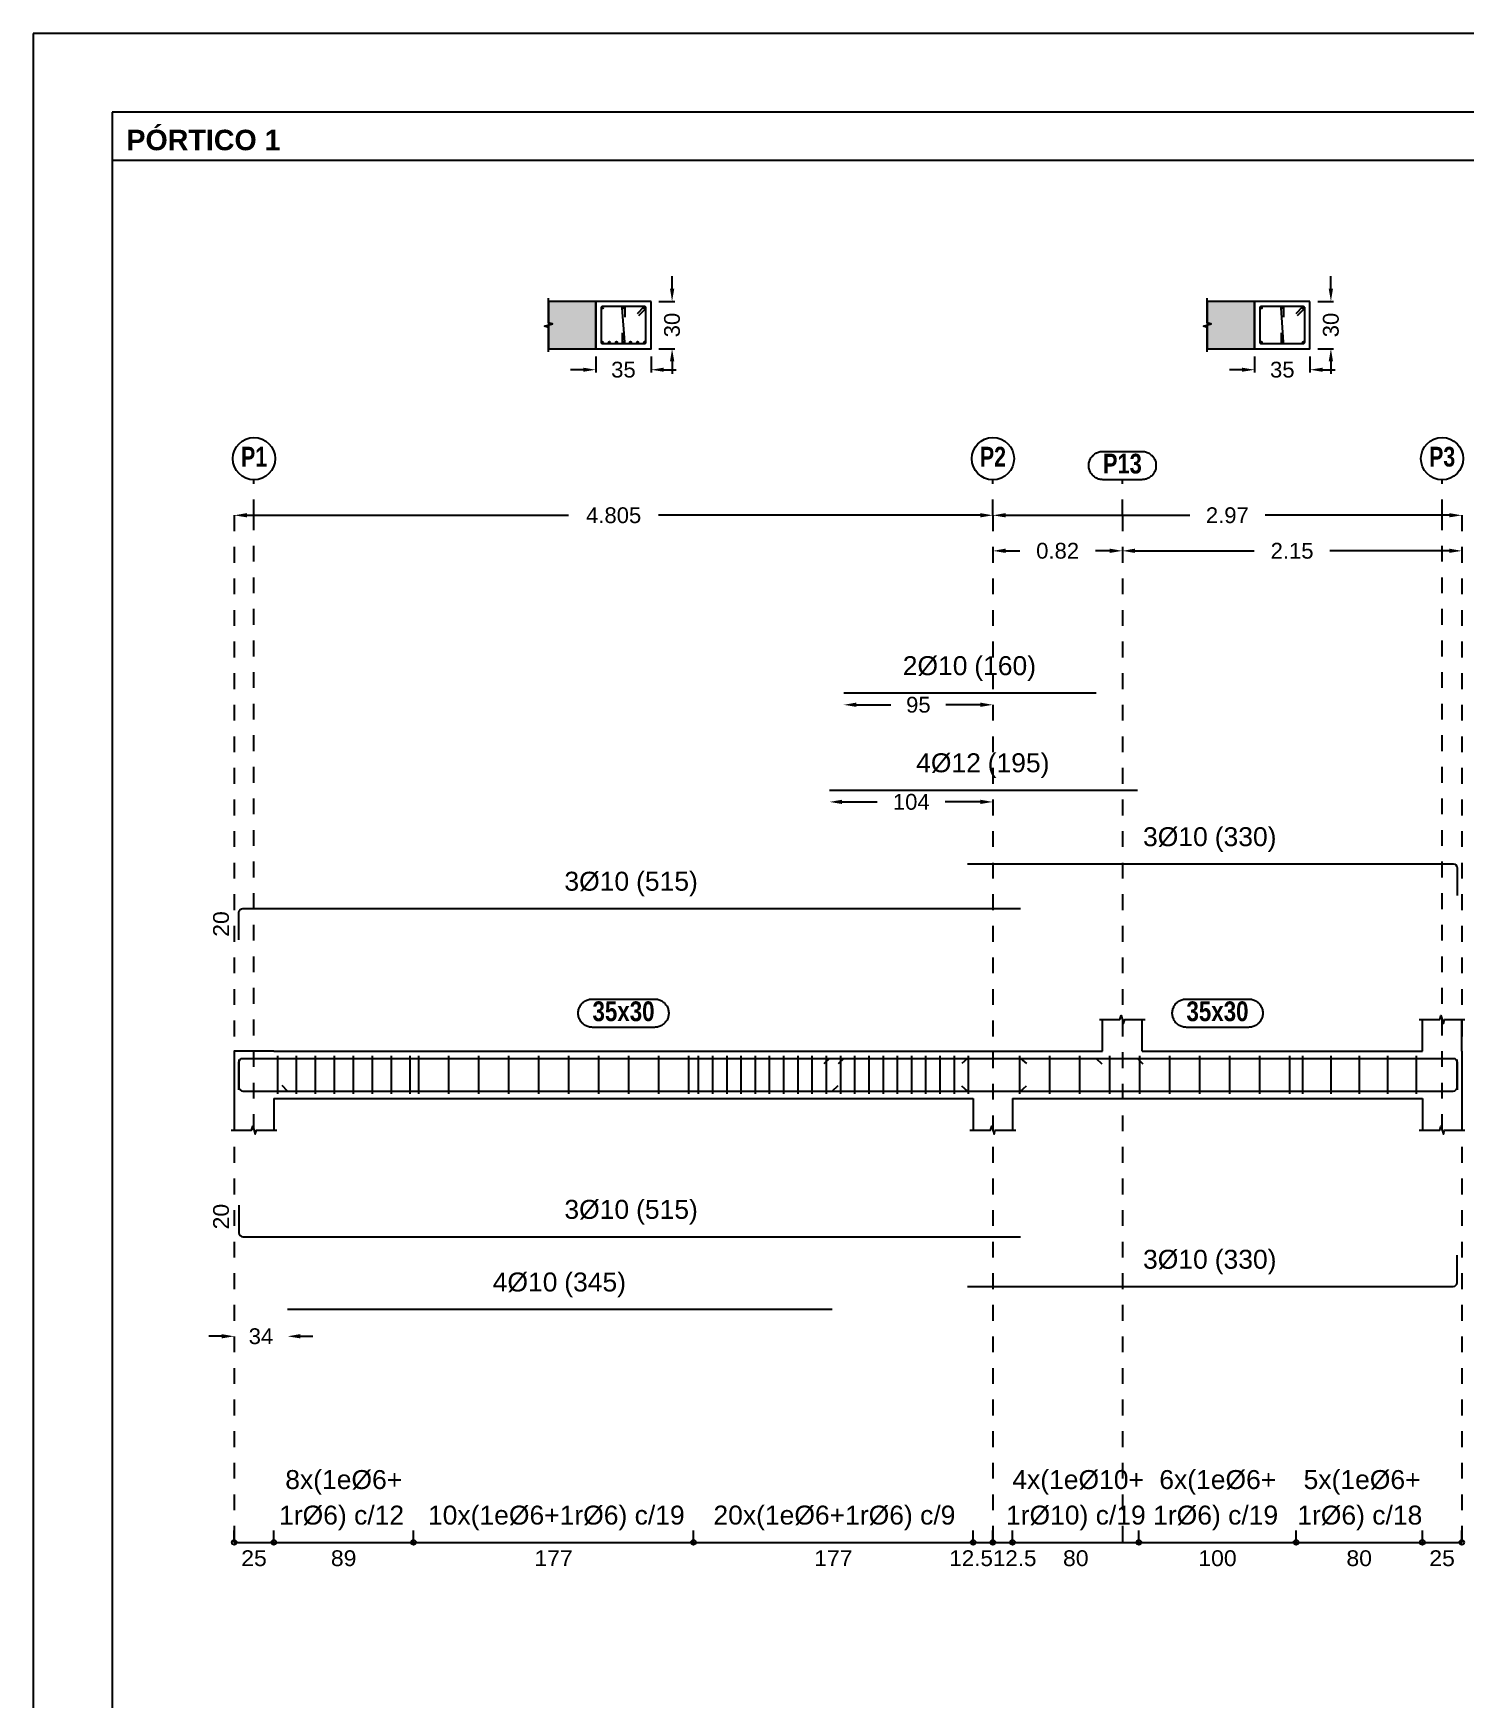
# Model space of a CAD drawing. Extents: x 2455 to 9764, y -806 to 181.
# Drawn here: x 4886.82 to 4895.89, y -489.16 to -478.61 of the extents above; entities that cross this region are included whole.
import ezdxf
from ezdxf.enums import TextEntityAlignment as Align

# ---------------------------------------------------------------- set-up
doc = ezdxf.new("R2010")
doc.units = 0
doc.header["$LTSCALE"] = 0.2
doc.header["$MEASUREMENT"] = 0
doc.linetypes.add('CYPE_RAYAPUNTO', pattern=[0.4125, 0.2025, -0.105, 0, -0.105])
doc.linetypes.add('PUNTOS2', pattern=[0.125, 0, -0.125])
doc.layers.add('01_cartela', color=6, linetype='CONTINUOUS', plot=False)
for name, color, linetype in [('01_cotas', 4, 'CONTINUOUS'), ('01_parcela', 7, 'CONTINUOUS'), ('01_primera', 5, 'CONTINUOUS'), ('01_texto cartela', 4, 'CONTINUOUS'), ('ALZ_CONT_NUDOS', 5, 'CONTINUOUS'), ('ALZ_CONT_VIG_HORMIGON', 5, 'CONTINUOUS'), ('ALZ_COT_COT_LIN_APOYOS', 120, 'CYPE_RAYAPUNTO'), ('ALZ_REF_REF_REFERENCIA', 3, 'CONTINUOUS'), ('ALZ_REF_TEXTO_REF_NOMBRE', 3, 'CONTINUOUS'), ('ARM_LONGITUDINAL_Ø10', 4, 'CONTINUOUS'), ('ARM_LONGITUDINAL_Ø12', 4, 'CONTINUOUS'), ('ARM_TRANSVERSAL_Ø10', 4, 'CONTINUOUS'), ('ARM_TRANSVERSAL_Ø6', 4, 'CONTINUOUS'), ('SEC_CONT_FORJADOS_SECCION', 8, 'CONTINUOUS'), ('SEC_CONT_VIG_HORMIGON_SECCION', 2, 'CONTINUOUS'), ('UNI_CORTANTES', 3, 'CONTINUOUS')]:
    doc.layers.add(name, color=color, linetype=linetype)
doc.layers.add('VIG_CARAS', color=5, linetype='CONTINUOUS', lineweight=9)
doc.styles.add('BERNARDO', font='GOTHICB.TTF')
doc.styles.add('CYPETXT_0.15', font='arial.ttf', dxfattribs={"height": 0.1})
doc.styles.add('Estilo1', font='swissel.ttf')
doc.styles.add('NIEVES2', font='sanss___.ttf')
doc.styles.add('NIEVES3', font='swisseb.ttf')
doc.styles.add('ROMANS', font='romans')
doc.dimstyles.new('DECIMAL-50', dxfattribs={"dimtxt": 0.08, "dimasz": 0.15, "dimexe": 0.05, "dimexo": 0.05, "dimgap": 0.09, "dimtad": 0, "dimzin": 0, "dimdsep": 46, "dimtxsty": 'ROMANS', "dimblk": 'DOTSMALL', "dimcen": 0.09, "dimclrt": 7, "dimadec": 0, "dimazin": 0, "dimtfac": 1.38, "dimtix": 1, "dimtofl": 0, "dimtmove": 2, "dimatfit": 3, "dimldrblk": 'OBLIQUE', "dimfxl": 1, "dimtolj": 1, "dimtzin": 0, "dimarcsym": 0})

# ---------------------------------------------------------------- blocks, each defined once
blk = doc.blocks.new('*D576')
at = {"layer": '01_cotas', "color": 0, "lineweight": -2, "transparency": 16777216}
for p, q in [((4890.302, -480.743), (4890.222, -480.743)), ((4890.812, -480.743), (4890.892, -480.743))]:
    blk.add_line(p, q, dxfattribs=at)
at = {"layer": '01_cotas', "color": 0, "linetype": 'PUNTOS2', "lineweight": -2, "transparency": 16777216}
for p, q in [((4890.382, -480.66), (4890.382, -480.793)), ((4890.732, -480.66), (4890.732, -480.793))]:
    blk.add_line(p, q, dxfattribs=at)
at = {"layer": '01_cotas', "color": 0, "transparency": 16777216}
for points in [[(4890.302, -480.73), (4890.302, -480.756), (4890.382, -480.743)], [(4890.812, -480.73), (4890.812, -480.756), (4890.732, -480.743)]]:
    blk.add_solid(points, dxfattribs=at)
at = {"layer": '01_cotas', "color": 5, "transparency": 16777216, "insert": (4890.557, -480.743), "char_height": 0.1, "attachment_point": 5, "style": 'Estilo1'}
blk.add_mtext('\\A1;35', dxfattribs=at)
blk = doc.blocks.new('*D577')
at = {"layer": '01_cotas', "color": 0, "lineweight": -2, "transparency": 16777216}
for p, q in [((4890.865, -480.23), (4890.865, -480.15)), ((4890.865, -480.69), (4890.865, -480.77))]:
    blk.add_line(p, q, dxfattribs=at)
at = {"layer": '01_cotas', "color": 0, "linetype": 'PUNTOS2', "lineweight": -2, "transparency": 16777216}
for p, q in [((4890.782, -480.31), (4890.915, -480.31)), ((4890.782, -480.61), (4890.915, -480.61))]:
    blk.add_line(p, q, dxfattribs=at)
at = {"layer": '01_cotas', "color": 0, "transparency": 16777216}
for points in [[(4890.852, -480.23), (4890.879, -480.23), (4890.865, -480.31)], [(4890.852, -480.69), (4890.879, -480.69), (4890.865, -480.61)]]:
    blk.add_solid(points, dxfattribs=at)
at = {"layer": '01_cotas', "color": 5, "transparency": 16777216, "insert": (4890.865, -480.46), "char_height": 0.1, "attachment_point": 5, "rotation": 90, "style": 'Estilo1'}
blk.add_mtext('\\A1;30', dxfattribs=at)
blk = doc.blocks.new('*D578')
at = {"layer": '01_cotas', "color": 0, "lineweight": -2, "transparency": 16777216}
for p, q in [((4894.475, -480.743), (4894.395, -480.743)), ((4894.985, -480.743), (4895.065, -480.743))]:
    blk.add_line(p, q, dxfattribs=at)
at = {"layer": '01_cotas', "color": 0, "linetype": 'PUNTOS2', "lineweight": -2, "transparency": 16777216}
for p, q in [((4894.555, -480.66), (4894.555, -480.793)), ((4894.905, -480.66), (4894.905, -480.793))]:
    blk.add_line(p, q, dxfattribs=at)
at = {"layer": '01_cotas', "color": 0, "transparency": 16777216}
for points in [[(4894.475, -480.73), (4894.475, -480.756), (4894.555, -480.743)], [(4894.985, -480.73), (4894.985, -480.756), (4894.905, -480.743)]]:
    blk.add_solid(points, dxfattribs=at)
at = {"layer": '01_cotas', "color": 5, "transparency": 16777216, "insert": (4894.73, -480.743), "char_height": 0.1, "attachment_point": 5, "style": 'Estilo1'}
blk.add_mtext('\\A1;35', dxfattribs=at)
blk = doc.blocks.new('*D579')
at = {"layer": '01_cotas', "color": 0, "lineweight": -2, "transparency": 16777216}
for p, q in [((4895.038, -480.23), (4895.038, -480.15)), ((4895.038, -480.69), (4895.038, -480.77))]:
    blk.add_line(p, q, dxfattribs=at)
at = {"layer": '01_cotas', "color": 0, "linetype": 'PUNTOS2', "lineweight": -2, "transparency": 16777216}
for p, q in [((4894.955, -480.31), (4895.088, -480.31)), ((4894.955, -480.61), (4895.088, -480.61))]:
    blk.add_line(p, q, dxfattribs=at)
at = {"layer": '01_cotas', "color": 0, "transparency": 16777216}
for points in [[(4895.024, -480.23), (4895.051, -480.23), (4895.038, -480.31)], [(4895.024, -480.69), (4895.051, -480.69), (4895.038, -480.61)]]:
    blk.add_solid(points, dxfattribs=at)
at = {"layer": '01_cotas', "color": 5, "transparency": 16777216, "insert": (4895.038, -480.46), "char_height": 0.1, "attachment_point": 5, "rotation": 90, "style": 'Estilo1'}
blk.add_mtext('\\A1;30', dxfattribs=at)
blk = doc.blocks.new('*D580')
at = {"layer": '01_cotas', "color": 0, "lineweight": -2, "transparency": 16777216}
for p, q in [((4892.977, -481.89), (4893.068, -481.89)), ((4893.637, -481.89), (4893.546, -481.89))]:
    blk.add_line(p, q, dxfattribs=at)
at = {"layer": '01_cotas', "color": 0, "transparency": 16777216}
for points in [[(4892.977, -481.876), (4892.977, -481.903), (4892.897, -481.89)], [(4893.637, -481.876), (4893.637, -481.903), (4893.717, -481.89)]]:
    blk.add_solid(points, dxfattribs=at)
at = {"layer": '01_cotas', "color": 5, "transparency": 16777216, "insert": (4893.307, -481.89), "char_height": 0.1, "attachment_point": 5, "style": 'Estilo1'}
blk.add_mtext('\\A1;0.82', dxfattribs=at)
blk = doc.blocks.new('*D581')
at = {"layer": '01_cotas', "color": 0, "lineweight": -2, "transparency": 16777216}
for p, q in [((4893.797, -481.89), (4894.552, -481.89)), ((4895.787, -481.89), (4895.032, -481.89))]:
    blk.add_line(p, q, dxfattribs=at)
at = {"layer": '01_cotas', "color": 0, "transparency": 16777216}
for points in [[(4893.797, -481.876), (4893.797, -481.903), (4893.717, -481.89)], [(4895.787, -481.876), (4895.787, -481.903), (4895.867, -481.89)]]:
    blk.add_solid(points, dxfattribs=at)
at = {"layer": '01_cotas', "color": 5, "transparency": 16777216, "insert": (4894.792, -481.89), "char_height": 0.1, "attachment_point": 5, "style": 'Estilo1'}
blk.add_mtext('\\A1;2.15', dxfattribs=at)
blk = doc.blocks.new('*D582')
at = {"layer": '01_cotas', "color": 0, "lineweight": -2, "transparency": 16777216}
for p, q in [((4888.172, -481.665), (4890.209, -481.665)), ((4892.817, -481.665), (4890.78, -481.665))]:
    blk.add_line(p, q, dxfattribs=at)
at = {"layer": '01_cotas', "color": 0, "transparency": 16777216}
for points in [[(4888.172, -481.651), (4888.172, -481.678), (4888.092, -481.665)], [(4892.817, -481.651), (4892.817, -481.678), (4892.897, -481.665)]]:
    blk.add_solid(points, dxfattribs=at)
at = {"layer": '01_cotas', "color": 5, "transparency": 16777216, "insert": (4890.495, -481.665), "char_height": 0.1, "attachment_point": 5, "style": 'Estilo1'}
blk.add_mtext('\\A1;4.805', dxfattribs=at)
blk = doc.blocks.new('*D583')
at = {"layer": '01_cotas', "color": 0, "lineweight": -2, "transparency": 16777216}
for p, q in [((4892.977, -481.665), (4894.144, -481.665)), ((4895.787, -481.665), (4894.621, -481.665))]:
    blk.add_line(p, q, dxfattribs=at)
at = {"layer": '01_cotas', "color": 0, "transparency": 16777216}
for points in [[(4892.977, -481.651), (4892.977, -481.678), (4892.897, -481.665)], [(4895.787, -481.651), (4895.787, -481.678), (4895.867, -481.665)]]:
    blk.add_solid(points, dxfattribs=at)
at = {"layer": '01_cotas', "color": 5, "transparency": 16777216, "insert": (4894.382, -481.665), "char_height": 0.1, "attachment_point": 5, "style": 'Estilo1'}
blk.add_mtext('\\A1;2.97', dxfattribs=at)
blk = doc.blocks.new('*D584')
at = {"layer": '01_cotas', "color": 0, "lineweight": -2, "transparency": 16777216}
for p, q in [((4891.942, -483.48), (4892.165, -483.48)), ((4892.817, -483.48), (4892.594, -483.48))]:
    blk.add_line(p, q, dxfattribs=at)
at = {"layer": '01_cotas', "color": 0, "transparency": 16777216}
for points in [[(4891.942, -483.466), (4891.942, -483.493), (4891.862, -483.48)], [(4892.817, -483.466), (4892.817, -483.493), (4892.897, -483.48)]]:
    blk.add_solid(points, dxfattribs=at)
at = {"layer": '01_cotas', "color": 5, "transparency": 16777216, "insert": (4892.38, -483.48), "char_height": 0.1, "attachment_point": 5, "style": 'Estilo1'}
blk.add_mtext('\\A1;104', dxfattribs=at)
blk = doc.blocks.new('*D585')
at = {"layer": '01_cotas', "color": 0, "lineweight": -2, "transparency": 16777216}
for p, q in [((4892.032, -482.865), (4892.251, -482.865)), ((4892.817, -482.865), (4892.598, -482.865))]:
    blk.add_line(p, q, dxfattribs=at)
at = {"layer": '01_cotas', "color": 0, "transparency": 16777216}
for points in [[(4892.032, -482.851), (4892.032, -482.878), (4891.952, -482.865)], [(4892.817, -482.851), (4892.817, -482.878), (4892.897, -482.865)]]:
    blk.add_solid(points, dxfattribs=at)
at = {"layer": '01_cotas', "color": 5, "transparency": 16777216, "insert": (4892.425, -482.865), "char_height": 0.1, "attachment_point": 5, "style": 'Estilo1'}
blk.add_mtext('\\A1;95', dxfattribs=at)
blk = doc.blocks.new('*D586')
at = {"layer": '01_cotas', "color": 0, "lineweight": -2, "transparency": 16777216}
for p, q in [((4888.012, -486.864), (4887.932, -486.864)), ((4888.51, -486.864), (4888.59, -486.864))]:
    blk.add_line(p, q, dxfattribs=at)
at = {"layer": '01_cotas', "color": 0, "transparency": 16777216}
for points in [[(4888.012, -486.85), (4888.012, -486.877), (4888.092, -486.864)], [(4888.51, -486.85), (4888.51, -486.877), (4888.43, -486.864)]]:
    blk.add_solid(points, dxfattribs=at)
at = {"layer": '01_cotas', "color": 5, "transparency": 16777216, "insert": (4888.261, -486.864), "char_height": 0.1, "attachment_point": 5, "style": 'Estilo1'}
blk.add_mtext('\\A1;34', dxfattribs=at)

msp = doc.modelspace()

# ---------------------------------------------------------------- hatches: boundary and pattern name
at = {"layer": 'SEC_CONT_FORJADOS_SECCION', "true_color": 0xdad7d3}
for points in [[(4890.082, -480.61), (4890.382, -480.61), (4890.382, -480.31), (4890.082, -480.31)], [(4894.255, -480.61), (4894.555, -480.61), (4894.555, -480.31), (4894.255, -480.31)]]:
    msp.add_hatch(color=254, dxfattribs=at).paths.add_polyline_path(points)

# ---------------------------------------------------------------- linework, layer by layer
at = {"layer": '01_cartela', "color": 3}
msp.add_lwpolyline([(4886.819, -478.613), (4886.819, -500.148), (4917.457, -500.148), (4917.457, -478.613)], close=True, dxfattribs=at)
at = {"layer": '01_parcela', "color": 7, "ltscale": 2.5}
for p, q in [((4887.319, -479.113), (4887.318, -489.38)), ((4910.183, -479.113), (4887.319, -479.113))]:
    msp.add_line(p, q, dxfattribs=at)
at = {"layer": '01_primera', "ltscale": 2.5}
msp.add_line((4887.319, -479.415), (4910.183, -479.415), dxfattribs=at)
at = {"layer": 'ALZ_CONT_NUDOS'}
for p, q in [((4893.592, -485.058), (4893.592, -484.858)), ((4893.842, -485.058), (4893.842, -484.858)), ((4895.617, -485.058), (4895.617, -484.858)), ((4895.867, -485.058), (4895.867, -484.858)), ((4888.092, -485.358), (4888.092, -485.558)), ((4888.342, -485.358), (4888.342, -485.558)), ((4892.772, -485.358), (4892.772, -485.558)), ((4893.022, -485.358), (4893.022, -485.558)), ((4895.617, -485.358), (4895.617, -485.558)), ((4895.867, -485.358), (4895.867, -485.558))]:
    msp.add_line(p, q, dxfattribs=at)
for points in [[(4893.572, -484.858), (4893.702, -484.858), (4893.71, -484.833), (4893.725, -484.883), (4893.732, -484.858), (4893.862, -484.858)], [(4895.597, -484.858), (4895.727, -484.858), (4895.735, -484.833), (4895.75, -484.883), (4895.757, -484.858), (4895.887, -484.858)], [(4888.342, -485.058), (4888.092, -485.058), (4888.092, -485.358)], [(4892.772, -485.058), (4893.022, -485.058)], [(4895.867, -485.058), (4895.867, -485.358)], [(4893.592, -485.358), (4893.842, -485.358)], [(4888.072, -485.558), (4888.202, -485.558), (4888.21, -485.533), (4888.225, -485.583), (4888.232, -485.558), (4888.362, -485.558)], [(4892.752, -485.558), (4892.882, -485.558), (4892.89, -485.533), (4892.905, -485.583), (4892.912, -485.558), (4893.042, -485.558)], [(4895.597, -485.558), (4895.727, -485.558), (4895.735, -485.533), (4895.75, -485.583), (4895.757, -485.558), (4895.887, -485.558)]]:
    msp.add_lwpolyline(points, dxfattribs=at)
at = {"layer": 'ALZ_CONT_VIG_HORMIGON'}
for p, q in [((4888.342, -485.058), (4892.772, -485.058)), ((4893.022, -485.058), (4893.592, -485.058)), ((4893.842, -485.058), (4895.617, -485.058)), ((4888.342, -485.358), (4892.772, -485.358)), ((4893.022, -485.358), (4893.592, -485.358)), ((4893.842, -485.358), (4895.617, -485.358))]:
    msp.add_line(p, q, dxfattribs=at)
at = {"layer": 'ALZ_COT_COT_LIN_APOYOS'}
for p, q in [((4888.217, -481.665), (4888.217, -481.44)), ((4892.897, -481.665), (4892.897, -481.44)), ((4893.717, -481.665), (4893.717, -481.44)), ((4895.742, -481.665), (4895.742, -481.44)), ((4888.092, -481.665), (4888.092, -488.169)), ((4888.217, -485.558), (4888.217, -481.665)), ((4892.897, -481.665), (4892.897, -488.169)), ((4892.897, -481.665), (4892.897, -488.169)), ((4893.717, -481.665), (4893.717, -488.169)), ((4895.742, -485.558), (4895.742, -481.665)), ((4895.867, -481.665), (4895.867, -488.169)), ((4895.867, -481.665), (4895.867, -488.169))]:
    msp.add_line(p, q, dxfattribs=at)
at = {"layer": 'ALZ_REF_REF_REFERENCIA'}
msp.add_lwpolyline([(4893.84, -481.26), (4893.846, -481.26), (4893.852, -481.26), (4893.858, -481.261), (4893.864, -481.263), (4893.87, -481.265), (4893.875, -481.267), (4893.881, -481.269), (4893.886, -481.272), (4893.891, -481.275), (4893.896, -481.279), (4893.9, -481.283), (4893.905, -481.287), (4893.909, -481.292), (4893.913, -481.296), (4893.916, -481.301), (4893.919, -481.306), (4893.922, -481.312), (4893.924, -481.317), (4893.926, -481.323), (4893.928, -481.329), (4893.929, -481.335), (4893.93, -481.341), (4893.93, -481.347), (4893.93, -481.353), (4893.93, -481.359), (4893.929, -481.365), (4893.928, -481.371), (4893.926, -481.376), (4893.924, -481.382), (4893.922, -481.388), (4893.919, -481.393), (4893.916, -481.398), (4893.913, -481.403), (4893.909, -481.408), (4893.905, -481.412), (4893.9, -481.416), (4893.896, -481.42), (4893.891, -481.424), (4893.886, -481.427), (4893.881, -481.43), (4893.875, -481.432), (4893.87, -481.435), (4893.864, -481.436), (4893.858, -481.438), (4893.852, -481.439), (4893.846, -481.439), (4893.84, -481.44), (4893.594, -481.44), (4893.588, -481.439), (4893.582, -481.439), (4893.576, -481.438), (4893.57, -481.436), (4893.565, -481.435), (4893.559, -481.432), (4893.554, -481.43), (4893.548, -481.427), (4893.543, -481.424), (4893.538, -481.42), (4893.534, -481.416), (4893.529, -481.412), (4893.525, -481.408), (4893.522, -481.403), (4893.518, -481.398), (4893.515, -481.393), (4893.512, -481.388), (4893.51, -481.382), (4893.508, -481.376), (4893.507, -481.371), (4893.505, -481.365), (4893.505, -481.359), (4893.504, -481.353), (4893.504, -481.347), (4893.505, -481.341), (4893.505, -481.335), (4893.507, -481.329), (4893.508, -481.323), (4893.51, -481.317), (4893.512, -481.312), (4893.515, -481.306), (4893.518, -481.301), (4893.522, -481.296), (4893.525, -481.292), (4893.529, -481.287), (4893.534, -481.283), (4893.538, -481.279), (4893.543, -481.275), (4893.548, -481.272), (4893.554, -481.269), (4893.559, -481.267), (4893.565, -481.265), (4893.57, -481.263), (4893.576, -481.261), (4893.582, -481.26), (4893.588, -481.26), (4893.594, -481.26), (4893.84, -481.26)], close=True, dxfattribs=at)
for centre in [(4888.217, -481.306), (4892.897, -481.306), (4895.742, -481.306)]:
    msp.add_circle(centre, 0.134, dxfattribs=at)
at = {"layer": 'ALZ_REF_TEXTO_REF_NOMBRE', "color": 5}
for points in [[(4890.754, -484.728), (4890.76, -484.728), (4890.766, -484.728), (4890.772, -484.729), (4890.777, -484.731), (4890.783, -484.733), (4890.789, -484.735), (4890.794, -484.737), (4890.8, -484.74), (4890.805, -484.743), (4890.809, -484.747), (4890.814, -484.751), (4890.818, -484.755), (4890.822, -484.759), (4890.826, -484.764), (4890.83, -484.769), (4890.833, -484.774), (4890.835, -484.78), (4890.838, -484.785), (4890.84, -484.791), (4890.841, -484.797), (4890.842, -484.803), (4890.843, -484.809), (4890.844, -484.815), (4890.844, -484.821), (4890.843, -484.827), (4890.842, -484.833), (4890.841, -484.838), (4890.84, -484.844), (4890.838, -484.85), (4890.835, -484.855), (4890.833, -484.861), (4890.83, -484.866), (4890.826, -484.871), (4890.822, -484.876), (4890.818, -484.88), (4890.814, -484.884), (4890.809, -484.888), (4890.805, -484.892), (4890.8, -484.895), (4890.794, -484.898), (4890.789, -484.9), (4890.783, -484.903), (4890.777, -484.904), (4890.772, -484.906), (4890.766, -484.907), (4890.76, -484.907), (4890.754, -484.908), (4890.361, -484.908), (4890.355, -484.907), (4890.349, -484.907), (4890.343, -484.906), (4890.337, -484.904), (4890.331, -484.903), (4890.326, -484.9), (4890.32, -484.898), (4890.315, -484.895), (4890.31, -484.892), (4890.305, -484.888), (4890.3, -484.884), (4890.296, -484.88), (4890.292, -484.876), (4890.288, -484.871), (4890.285, -484.866), (4890.282, -484.861), (4890.279, -484.855), (4890.277, -484.85), (4890.275, -484.844), (4890.273, -484.838), (4890.272, -484.833), (4890.271, -484.827), (4890.271, -484.821), (4890.271, -484.815), (4890.271, -484.809), (4890.272, -484.803), (4890.273, -484.797), (4890.275, -484.791), (4890.277, -484.785), (4890.279, -484.78), (4890.282, -484.774), (4890.285, -484.769), (4890.288, -484.764), (4890.292, -484.759), (4890.296, -484.755), (4890.3, -484.751), (4890.305, -484.747), (4890.31, -484.743), (4890.315, -484.74), (4890.32, -484.737), (4890.326, -484.735), (4890.331, -484.733), (4890.337, -484.731), (4890.343, -484.729), (4890.349, -484.728), (4890.355, -484.728), (4890.361, -484.728), (4890.754, -484.728)], [(4894.516, -484.728), (4894.522, -484.728), (4894.528, -484.728), (4894.534, -484.729), (4894.54, -484.731), (4894.546, -484.733), (4894.551, -484.735), (4894.557, -484.737), (4894.562, -484.74), (4894.567, -484.743), (4894.572, -484.747), (4894.577, -484.751), (4894.581, -484.755), (4894.585, -484.759), (4894.589, -484.764), (4894.592, -484.769), (4894.595, -484.774), (4894.598, -484.78), (4894.6, -484.785), (4894.602, -484.791), (4894.604, -484.797), (4894.605, -484.803), (4894.606, -484.809), (4894.606, -484.815), (4894.606, -484.821), (4894.606, -484.827), (4894.605, -484.833), (4894.604, -484.838), (4894.602, -484.844), (4894.6, -484.85), (4894.598, -484.855), (4894.595, -484.861), (4894.592, -484.866), (4894.589, -484.871), (4894.585, -484.876), (4894.581, -484.88), (4894.577, -484.884), (4894.572, -484.888), (4894.567, -484.892), (4894.562, -484.895), (4894.557, -484.898), (4894.551, -484.9), (4894.546, -484.903), (4894.54, -484.904), (4894.534, -484.906), (4894.528, -484.907), (4894.522, -484.907), (4894.516, -484.908), (4894.123, -484.908), (4894.117, -484.907), (4894.111, -484.907), (4894.105, -484.906), (4894.099, -484.904), (4894.094, -484.903), (4894.088, -484.9), (4894.083, -484.898), (4894.077, -484.895), (4894.072, -484.892), (4894.067, -484.888), (4894.063, -484.884), (4894.059, -484.88), (4894.054, -484.876), (4894.051, -484.871), (4894.047, -484.866), (4894.044, -484.861), (4894.042, -484.855), (4894.039, -484.85), (4894.037, -484.844), (4894.036, -484.838), (4894.034, -484.833), (4894.034, -484.827), (4894.033, -484.821), (4894.033, -484.815), (4894.034, -484.809), (4894.034, -484.803), (4894.036, -484.797), (4894.037, -484.791), (4894.039, -484.785), (4894.042, -484.78), (4894.044, -484.774), (4894.047, -484.769), (4894.051, -484.764), (4894.054, -484.759), (4894.059, -484.755), (4894.063, -484.751), (4894.067, -484.747), (4894.072, -484.743), (4894.077, -484.74), (4894.083, -484.737), (4894.088, -484.735), (4894.094, -484.733), (4894.099, -484.731), (4894.105, -484.729), (4894.111, -484.728), (4894.117, -484.728), (4894.123, -484.728), (4894.516, -484.728)]]:
    msp.add_lwpolyline(points, close=True, dxfattribs=at)
at = {"layer": 'ARM_LONGITUDINAL_Ø10'}
for p, q in [((4891.952, -485.104), (4891.917, -485.139)), ((4892.737, -485.104), (4892.7, -485.137)), ((4893.072, -485.104), (4893.109, -485.137)), ((4893.552, -485.104), (4893.587, -485.139)), ((4888.43, -485.312), (4888.395, -485.276)), ((4891.88, -485.312), (4891.916, -485.276)), ((4892.737, -485.312), (4892.7, -485.279)), ((4893.072, -485.312), (4893.109, -485.278))]:
    msp.add_line(p, q, dxfattribs=at)
for points in [[(4891.952, -482.79), (4893.552, -482.79)], [(4892.737, -483.872), (4895.812, -483.872), (4895.822, -483.874), (4895.83, -483.879), (4895.835, -483.888), (4895.837, -483.897), (4895.837, -484.072)], [(4888.122, -484.354), (4888.122, -484.179), (4888.124, -484.17), (4888.13, -484.162), (4888.138, -484.156), (4888.147, -484.154), (4893.072, -484.154)], [(4888.122, -485.304), (4888.122, -485.129), (4888.124, -485.119), (4888.13, -485.111), (4888.138, -485.105), (4888.147, -485.104), (4893.072, -485.104)], [(4888.122, -485.112), (4888.122, -485.287), (4888.124, -485.296), (4888.13, -485.304), (4888.138, -485.31), (4888.147, -485.312), (4893.072, -485.312)], [(4891.952, -485.104), (4893.552, -485.104)], [(4892.737, -485.104), (4895.812, -485.104), (4895.822, -485.105), (4895.83, -485.111), (4895.835, -485.119), (4895.837, -485.129), (4895.837, -485.304)], [(4892.737, -485.312), (4895.812, -485.312), (4895.822, -485.31), (4895.83, -485.304), (4895.835, -485.296), (4895.837, -485.287), (4895.837, -485.112)], [(4888.43, -485.312), (4891.88, -485.312)], [(4888.122, -486.033), (4888.122, -486.208), (4888.124, -486.217), (4888.13, -486.225), (4888.138, -486.231), (4888.147, -486.233), (4893.072, -486.233)], [(4892.737, -486.549), (4895.812, -486.549), (4895.822, -486.547), (4895.83, -486.541), (4895.835, -486.533), (4895.837, -486.524), (4895.837, -486.349)], [(4888.43, -486.693), (4891.88, -486.693)]]:
    msp.add_lwpolyline(points, dxfattribs=at)
for centre in [(4890.423, -480.351), (4890.557, -480.351), (4890.691, -480.351), (4894.596, -480.351), (4894.73, -480.351), (4894.864, -480.351), (4890.423, -480.569), (4890.468, -480.569), (4890.513, -480.569), (4890.557, -480.569), (4890.602, -480.569), (4890.647, -480.569), (4890.691, -480.569), (4894.596, -480.569), (4894.73, -480.569), (4894.864, -480.569)]:
    msp.add_circle(centre, 0.005, dxfattribs=at)
at = {"layer": 'ARM_LONGITUDINAL_Ø12'}
for p, q in [((4891.862, -485.104), (4891.827, -485.139)), ((4893.812, -485.104), (4893.847, -485.139))]:
    msp.add_line(p, q, dxfattribs=at)
for points in [[(4891.862, -483.405), (4893.812, -483.405)], [(4891.862, -485.104), (4893.812, -485.104)]]:
    msp.add_lwpolyline(points, dxfattribs=at)
at = {"layer": 'ARM_TRANSVERSAL_Ø10'}
for p, q in [((4893.065, -485.088), (4893.065, -485.328)), ((4893.255, -485.088), (4893.255, -485.328)), ((4893.445, -485.088), (4893.445, -485.328)), ((4893.635, -485.088), (4893.635, -485.328))]:
    msp.add_line(p, q, dxfattribs=at)
at = {"layer": 'ARM_TRANSVERSAL_Ø6'}
for p, q in [((4888.365, -485.088), (4888.365, -485.328)), ((4888.485, -485.088), (4888.485, -485.328)), ((4888.605, -485.088), (4888.605, -485.328)), ((4888.725, -485.088), (4888.725, -485.328)), ((4888.845, -485.088), (4888.845, -485.328)), ((4888.965, -485.088), (4888.965, -485.328)), ((4889.085, -485.088), (4889.085, -485.328)), ((4889.205, -485.088), (4889.205, -485.328)), ((4889.259, -485.088), (4889.259, -485.328)), ((4889.449, -485.088), (4889.449, -485.328)), ((4889.639, -485.088), (4889.639, -485.328)), ((4889.829, -485.088), (4889.829, -485.328)), ((4890.019, -485.088), (4890.019, -485.328)), ((4890.209, -485.088), (4890.209, -485.328)), ((4890.399, -485.088), (4890.399, -485.328)), ((4890.589, -485.088), (4890.589, -485.328)), ((4890.779, -485.088), (4890.779, -485.328)), ((4890.969, -485.088), (4890.969, -485.328)), ((4891.031, -485.088), (4891.031, -485.328)), ((4891.121, -485.088), (4891.121, -485.328)), ((4891.211, -485.088), (4891.211, -485.328)), ((4891.301, -485.088), (4891.301, -485.328)), ((4891.391, -485.088), (4891.391, -485.328)), ((4891.481, -485.088), (4891.481, -485.328)), ((4891.571, -485.088), (4891.571, -485.328)), ((4891.661, -485.088), (4891.661, -485.328)), ((4891.751, -485.088), (4891.751, -485.328)), ((4891.841, -485.088), (4891.841, -485.328)), ((4891.931, -485.088), (4891.931, -485.328)), ((4892.021, -485.088), (4892.021, -485.328)), ((4892.111, -485.088), (4892.111, -485.328)), ((4892.201, -485.088), (4892.201, -485.328)), ((4892.291, -485.088), (4892.291, -485.328)), ((4892.381, -485.088), (4892.381, -485.328)), ((4892.471, -485.088), (4892.471, -485.328)), ((4892.561, -485.088), (4892.561, -485.328)), ((4892.651, -485.088), (4892.651, -485.328)), ((4892.741, -485.088), (4892.741, -485.328)), ((4893.825, -485.088), (4893.825, -485.328)), ((4894.015, -485.088), (4894.015, -485.328)), ((4894.205, -485.088), (4894.205, -485.328)), ((4894.395, -485.088), (4894.395, -485.328)), ((4894.585, -485.088), (4894.585, -485.328)), ((4894.775, -485.088), (4894.775, -485.328)), ((4894.857, -485.088), (4894.857, -485.328)), ((4895.037, -485.088), (4895.037, -485.328)), ((4895.217, -485.088), (4895.217, -485.328)), ((4895.397, -485.088), (4895.397, -485.328)), ((4895.577, -485.088), (4895.577, -485.328))]:
    msp.add_line(p, q, dxfattribs=at)
for points in [[(4890.654, -480.399), (4890.697, -480.357), (4890.698, -480.355), (4890.699, -480.354), (4890.699, -480.353), (4890.699, -480.351), (4890.699, -480.349), (4890.699, -480.348), (4890.698, -480.347), (4890.697, -480.345), (4890.696, -480.344), (4890.694, -480.344), (4890.693, -480.343), (4890.691, -480.343), (4890.423, -480.343), (4890.42, -480.344), (4890.418, -480.345), (4890.416, -480.348), (4890.415, -480.351), (4890.415, -480.569), (4890.416, -480.572), (4890.418, -480.575), (4890.42, -480.576), (4890.423, -480.577), (4890.691, -480.577), (4890.694, -480.576), (4890.697, -480.575), (4890.699, -480.572), (4890.699, -480.569), (4890.699, -480.351), (4890.699, -480.349), (4890.699, -480.348), (4890.698, -480.347), (4890.697, -480.345), (4890.696, -480.344), (4890.694, -480.344), (4890.693, -480.343), (4890.691, -480.343), (4890.69, -480.343), (4890.689, -480.343), (4890.688, -480.344), (4890.686, -480.345), (4890.686, -480.345), (4890.643, -480.388)], [(4890.549, -480.509), (4890.549, -480.569), (4890.549, -480.571), (4890.55, -480.573), (4890.551, -480.574), (4890.552, -480.575), (4890.554, -480.576), (4890.555, -480.577), (4890.557, -480.577), (4890.559, -480.577), (4890.561, -480.576), (4890.562, -480.575), (4890.563, -480.574), (4890.564, -480.573), (4890.565, -480.571), (4890.565, -480.569), (4890.549, -480.351), (4890.549, -480.349), (4890.55, -480.348), (4890.551, -480.346), (4890.552, -480.345), (4890.554, -480.344), (4890.555, -480.343), (4890.557, -480.343), (4890.559, -480.343), (4890.561, -480.344), (4890.562, -480.345), (4890.563, -480.346), (4890.564, -480.348), (4890.565, -480.349), (4890.565, -480.351), (4890.565, -480.411)], [(4894.827, -480.399), (4894.869, -480.357), (4894.87, -480.355), (4894.871, -480.354), (4894.872, -480.353), (4894.872, -480.351), (4894.872, -480.349), (4894.871, -480.348), (4894.87, -480.347), (4894.869, -480.345), (4894.868, -480.344), (4894.867, -480.344), (4894.865, -480.343), (4894.864, -480.343), (4894.596, -480.343), (4894.593, -480.344), (4894.59, -480.345), (4894.588, -480.348), (4894.588, -480.351), (4894.588, -480.569), (4894.588, -480.572), (4894.59, -480.575), (4894.593, -480.576), (4894.596, -480.577), (4894.864, -480.577), (4894.867, -480.576), (4894.869, -480.575), (4894.871, -480.572), (4894.872, -480.569), (4894.872, -480.351), (4894.872, -480.349), (4894.871, -480.348), (4894.87, -480.347), (4894.869, -480.345), (4894.868, -480.344), (4894.867, -480.344), (4894.865, -480.343), (4894.864, -480.343), (4894.862, -480.343), (4894.861, -480.343), (4894.86, -480.344), (4894.859, -480.345), (4894.858, -480.345), (4894.816, -480.388)], [(4894.722, -480.509), (4894.722, -480.569), (4894.722, -480.571), (4894.722, -480.573), (4894.723, -480.574), (4894.725, -480.575), (4894.726, -480.576), (4894.728, -480.577), (4894.73, -480.577), (4894.731, -480.577), (4894.733, -480.576), (4894.735, -480.575), (4894.736, -480.574), (4894.737, -480.573), (4894.738, -480.571), (4894.738, -480.569), (4894.722, -480.351), (4894.722, -480.349), (4894.722, -480.348), (4894.723, -480.346), (4894.725, -480.345), (4894.726, -480.344), (4894.728, -480.343), (4894.73, -480.343), (4894.731, -480.343), (4894.733, -480.344), (4894.735, -480.345), (4894.736, -480.346), (4894.737, -480.348), (4894.738, -480.349), (4894.738, -480.351), (4894.738, -480.411)]]:
    msp.add_lwpolyline(points, dxfattribs=at)
at = {"layer": 'SEC_CONT_FORJADOS_SECCION'}
for points in [[(4890.082, -480.63), (4890.082, -480.475), (4890.057, -480.468), (4890.107, -480.453), (4890.082, -480.445), (4890.082, -480.29)], [(4890.082, -480.61), (4890.382, -480.61), (4890.382, -480.31), (4890.082, -480.31)], [(4894.255, -480.63), (4894.255, -480.475), (4894.23, -480.468), (4894.28, -480.453), (4894.255, -480.445), (4894.255, -480.29)], [(4894.255, -480.61), (4894.555, -480.61), (4894.555, -480.31), (4894.255, -480.31)]]:
    msp.add_lwpolyline(points, dxfattribs=at)
at = {"layer": 'SEC_CONT_FORJADOS_SECCION', "color": 254, "true_color": 0xdad7d3}
for points in [[(4890.082, -480.61), (4890.382, -480.61), (4890.382, -480.31), (4890.082, -480.31)], [(4894.255, -480.61), (4894.555, -480.61), (4894.555, -480.31), (4894.255, -480.31)]]:
    msp.add_lwpolyline(points, close=True, dxfattribs=at)
at = {"layer": 'SEC_CONT_VIG_HORMIGON_SECCION'}
for points in [[(4890.732, -480.31), (4890.382, -480.31), (4890.382, -480.61), (4890.732, -480.61), (4890.732, -480.31)], [(4894.905, -480.31), (4894.555, -480.31), (4894.555, -480.61), (4894.905, -480.61), (4894.905, -480.31)]]:
    msp.add_lwpolyline(points, close=True, dxfattribs=at)
at = {"layer": 'UNI_CORTANTES', "color": 2}
for p, q in [((4888.092, -488.169), (4888.092, -488.094)), ((4888.342, -488.169), (4888.342, -488.094)), ((4889.228, -488.169), (4889.228, -488.094)), ((4891, -488.169), (4891, -488.094)), ((4892.772, -488.169), (4892.772, -488.094)), ((4892.897, -488.169), (4892.897, -488.094)), ((4893.022, -488.169), (4893.022, -488.094)), ((4893.822, -488.169), (4893.822, -488.094)), ((4894.817, -488.169), (4894.817, -488.094)), ((4895.617, -488.169), (4895.617, -488.094))]:
    msp.add_line(p, q, dxfattribs=at)
for points in [[(4888.092, -488.169), (4888.342, -488.169), (4888.342, -488.094)], [(4888.342, -488.169), (4889.228, -488.169), (4889.228, -488.094)], [(4889.228, -488.169), (4891, -488.169), (4891, -488.094)], [(4891, -488.169), (4892.772, -488.169), (4892.772, -488.094)], [(4892.772, -488.169), (4892.897, -488.169), (4892.897, -488.094)], [(4892.897, -488.169), (4893.022, -488.169), (4893.022, -488.094)], [(4893.022, -488.169), (4893.822, -488.169), (4893.822, -488.094)], [(4893.822, -488.169), (4894.817, -488.169), (4894.817, -488.094)], [(4894.817, -488.169), (4895.617, -488.169), (4895.617, -488.094)], [(4895.617, -488.169), (4895.867, -488.169), (4895.867, -488.094)]]:
    msp.add_lwpolyline(points, dxfattribs=at)
for centre in [(4888.092, -488.169), (4888.342, -488.169), (4888.342, -488.169), (4889.228, -488.169), (4889.228, -488.169), (4891, -488.169), (4891, -488.169), (4892.772, -488.169), (4892.772, -488.169), (4892.897, -488.169), (4892.897, -488.169), (4893.022, -488.169), (4893.022, -488.169), (4893.822, -488.169), (4893.822, -488.169), (4894.817, -488.169), (4894.817, -488.169), (4895.617, -488.169), (4895.617, -488.169), (4895.867, -488.169)]:
    msp.add_circle(centre, 0.015, dxfattribs=at)

# ---------------------------------------------------------------- texts
at = {"layer": '01_texto cartela', "color": 7, "style": 'NIEVES3'}
msp.add_text('PÓRTICO 1', height=0.1297, dxfattribs=at).set_placement((4887.409, -479.353))
at = {"layer": 'ALZ_REF_TEXTO_REF_NOMBRE', "color": 5, "style": 'BERNARDO'}
for s, width, p, p2 in [('P1', 0.846434, (4888.135, -481.356), (4888.3, -481.356)), ('P2', 0.846434, (4892.815, -481.356), (4892.98, -481.356)), ('P13', 0.841304, (4893.594, -481.4), (4893.84, -481.4)), ('P3', 0.846434, (4895.66, -481.356), (4895.825, -481.356)), ('35x30', 0.806421, (4890.361, -484.868), (4890.754, -484.868)), ('35x30', 0.806421, (4894.123, -484.868), (4894.516, -484.868))]:
    msp.add_text(s, height=0.125, dxfattribs=dict(at, width=width)).set_placement(p, p2, align=Align.FIT)
at = {"layer": 'UNI_CORTANTES', "color": 4, "style": 'CYPETXT_0.15', "width": 1.042546}
for p, p2 in [((4888.058, -484.334), (4888.058, -484.172)), ((4888.058, -486.187), (4888.058, -486.025))]:
    msp.add_text('20', height=0.1, rotation=90, dxfattribs=at).set_placement(p, p2, align=Align.FIT)
at = {"layer": 'UNI_CORTANTES', "color": 2, "style": 'CYPETXT_0.15'}
for s, width, p, p2 in [('25', 1.042546, (4888.136, -488.319), (4888.298, -488.319)), ('89', 1.042546, (4888.704, -488.319), (4888.866, -488.319)), ('177', 1.042546, (4889.993, -488.319), (4890.236, -488.319)), ('177', 1.042546, (4891.765, -488.319), (4892.008, -488.319)), ('12.5', 1.015093, (4892.621, -488.319), (4892.897, -488.319)), ('12.5', 1.015093, (4892.897, -488.319), (4893.173, -488.319)), ('80', 1.042546, (4893.341, -488.319), (4893.503, -488.319)), ('100', 1.042546, (4894.198, -488.319), (4894.441, -488.319)), ('80', 1.042546, (4895.136, -488.319), (4895.298, -488.319)), ('25', 1.042546, (4895.661, -488.319), (4895.823, -488.319))]:
    msp.add_text(s, height=0.1, dxfattribs=dict(at, width=width)).set_placement(p, p2, align=Align.FIT)
at = {"layer": 'VIG_CARAS', "color": 5, "style": 'NIEVES2'}
for s, p in [('2%%c10', (4892.326, -482.713)), ('(160)', (4892.779, -482.713)), ('4%%c12', (4892.411, -483.328)), ('(195)', (4892.864, -483.328)), ('3%%c10', (4893.848, -483.796)), ('(330)', (4894.302, -483.796)), ('3%%c10', (4890.183, -484.078)), ('(515)', (4890.637, -484.078)), ('3%%c10', (4890.183, -486.156)), ('(515)', (4890.637, -486.156)), ('3%%c10', (4893.848, -486.472)), ('(330)', (4894.302, -486.472)), ('(345)', (4890.182, -486.616)), ('4%%c10', (4889.729, -486.616))]:
    msp.add_text(s, height=0.12, dxfattribs=at).set_placement(p, align=Align.BOTTOM_LEFT)
at = {"layer": 'VIG_CARAS', "color": 4, "style": 'NIEVES2'}
for s, p in [('8x(1e%%C6+', (4888.415, -487.867)), ('4x(1e%%C10+', (4893.02, -487.867)), ('6x(1e%%c6+', (4893.951, -487.867)), ('5x(1e%%C6+', (4894.865, -487.867)), ('1r%%C6) c/12', (4888.376, -488.092)), ('10x(1e%%C6+1r%%C6) c/19', (4889.319, -488.092)), ('20x(1e%%C6+1r%%C6) c/9', (4891.127, -488.092)), ('1r%%C10) c/19', (4892.98, -488.092)), ('1r%%c6) c/19', (4893.912, -488.092)), ('1r%%C6) c/18', (4894.825, -488.092))]:
    msp.add_text(s, height=0.12, dxfattribs=at).set_placement(p, align=Align.BOTTOM_LEFT)

# ---------------------------------------------------------------- dimensions: what is measured, and where the dimension line sits
at = {"layer": '01_cotas', "color": 2}
for p1, p2, distance, text, picture, middle in [((4890.732, -480.61), (4890.732, -480.31), -0.133, '30', '*D577', (4890.865, -480.46)), ((4894.905, -480.61), (4894.905, -480.31), -0.133, '30', '*D579', (4895.038, -480.46)), ((4890.382, -480.61), (4890.732, -480.61), -0.133, '35', '*D576', (4890.557, -480.743)), ((4894.555, -480.61), (4894.905, -480.61), -0.133, '35', '*D578', (4894.73, -480.743)), ((4892.897, -481.665), (4888.092, -481.665), 0, '4.805', '*D582', (4890.495, -481.665)), ((4895.867, -481.665), (4892.897, -481.665), 0, '2.97', '*D583', (4894.382, -481.665)), ((4893.717, -481.89), (4892.897, -481.89), 0, '0.82', '*D580', (4893.307, -481.89)), ((4895.867, -481.89), (4893.717, -481.89), 0, '2.15', '*D581', (4894.792, -481.89)), ((4891.952, -482.865), (4892.897, -482.865), 0, '95', '*D585', (4892.425, -482.865)), ((4891.862, -483.48), (4892.897, -483.48), 0, '104', '*D584', (4892.38, -483.48)), ((4888.092, -486.864), (4888.43, -486.864), 0, '34', '*D586', (4888.261, -486.864))]:
    dim = msp.add_aligned_dim(p1=p1, p2=p2, distance=distance, text=text, dimstyle='DECIMAL-50', override={"dimtxt": 0.1, "dimasz": 0.08, "dimtxsty": 'Estilo1', "dimsah": 1, "dimclrt": 5, "dimfxl": 0.09, "dimarcsym": 2}, dxfattribs=at)
    dim.commit()
    dim.dimension.update_dxf_attribs({"geometry": picture, "text_midpoint": middle})

doc.saveas('drawing.dxf')
